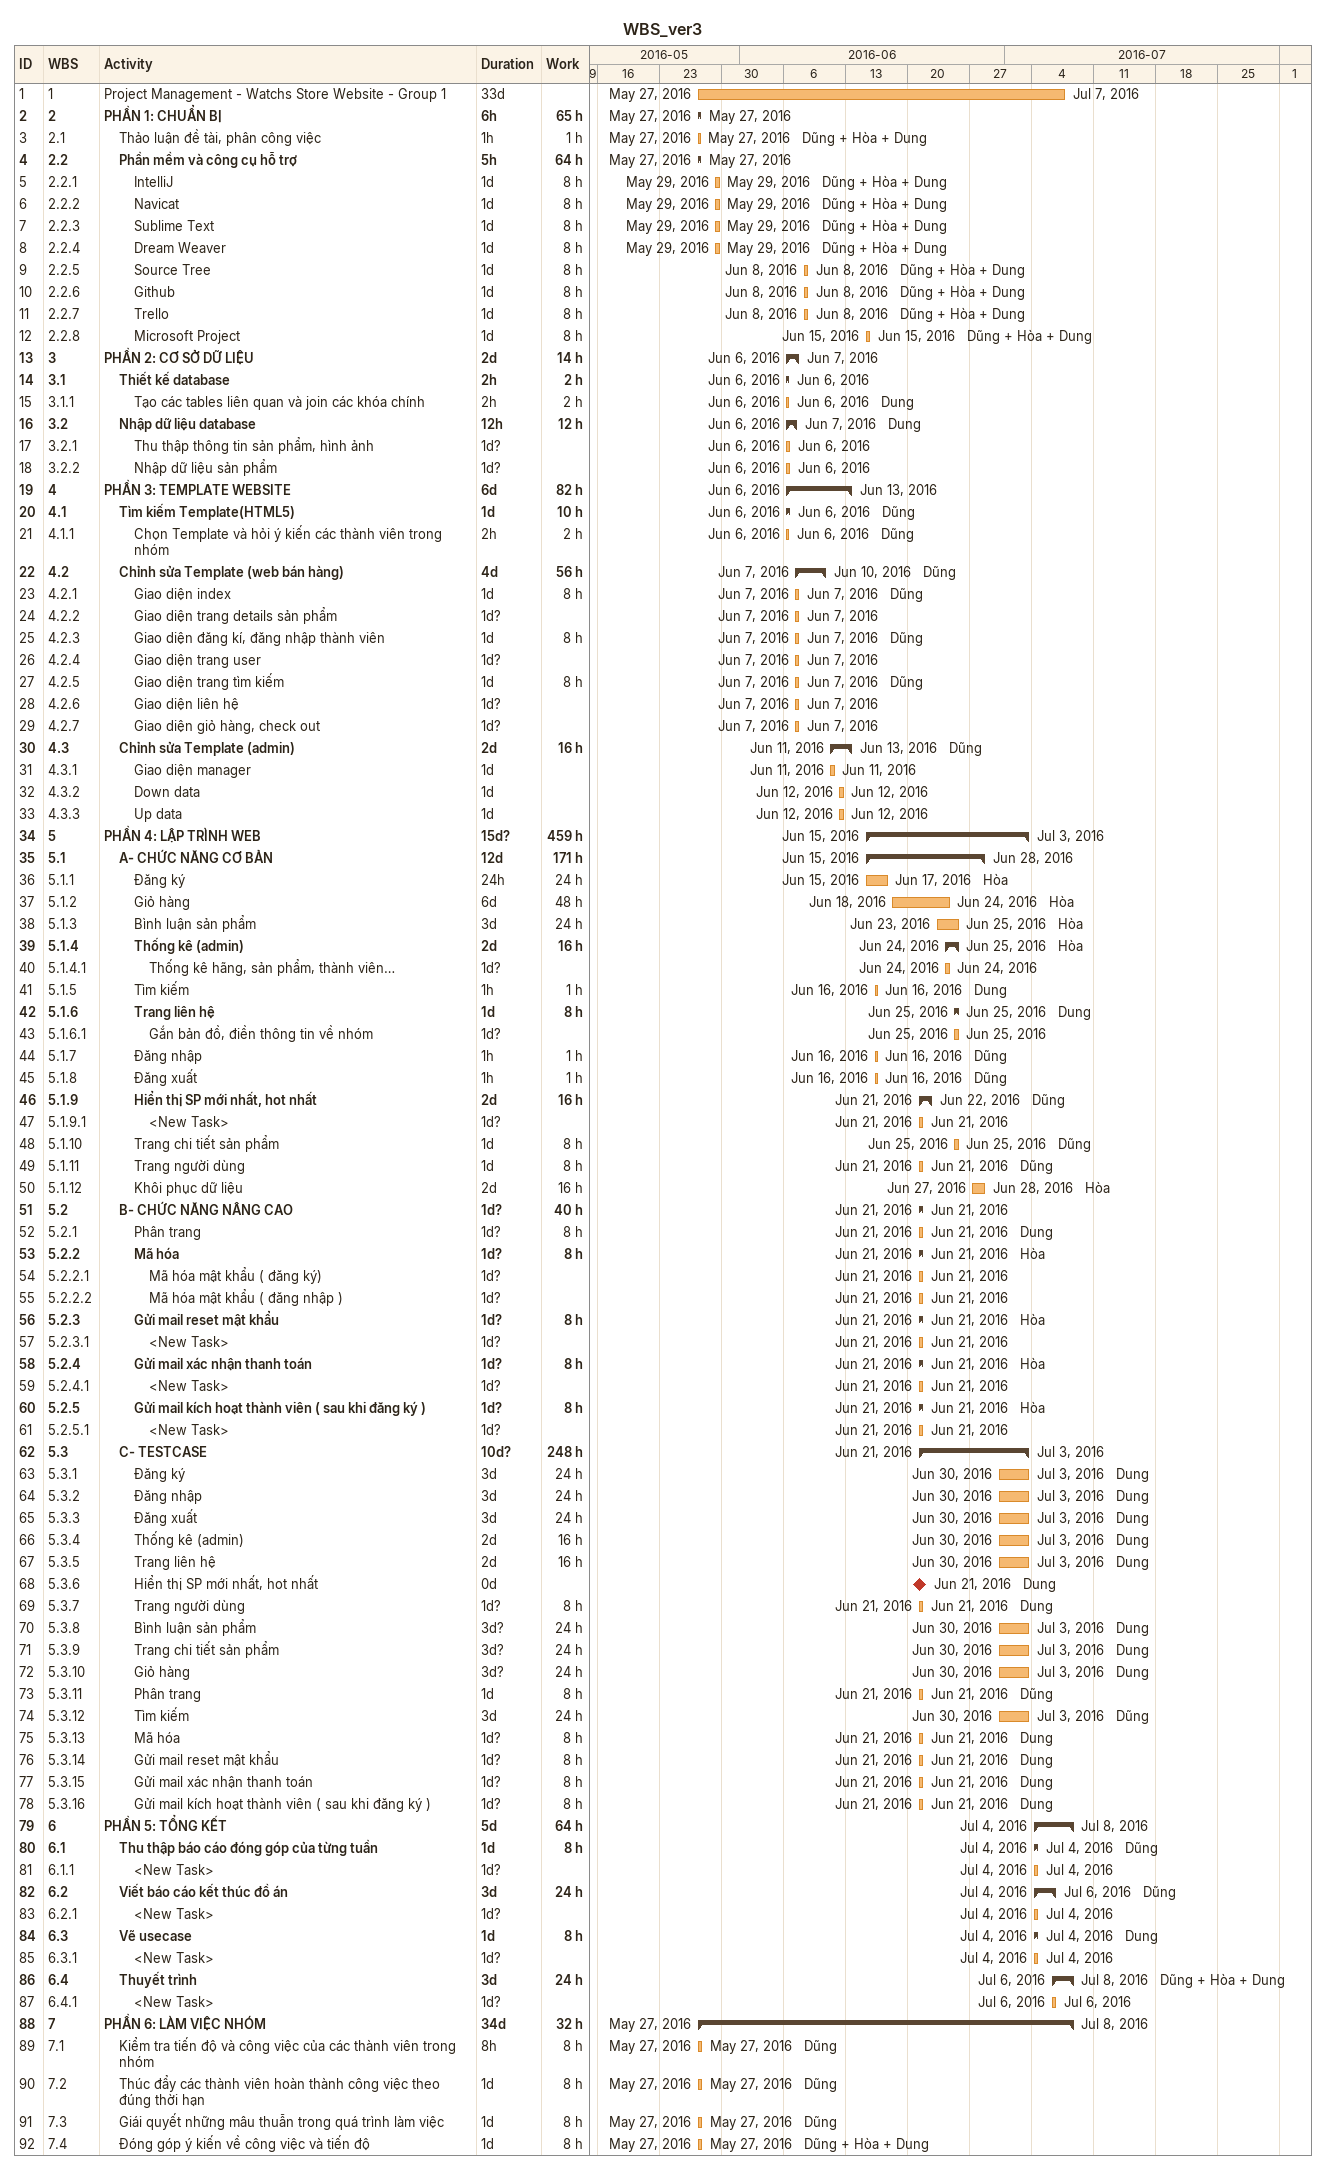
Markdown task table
WBS_ver3

| ID | WBS | Task | Duration | Start | Finish | Resources | Work (h) |
|---|---|---|---|---|---|---|---|
| 1 | 1 | Project Management - Watchs Store Website - Group 1 | 33d | 2016-05-27 | 2016-07-07 |  |  |
| 2 | 2 | **PHẦN 1: CHUẨN BỊ** | 6h | 2016-05-27 | 2016-05-27 |  | 65 |
| 3 | 2.1 | Thảo luận đề tài, phân công việc | 1h | 2016-05-27 | 2016-05-27 | Dũng + Hòa + Dung | 1 |
| 4 | 2.2 | **Phần mềm và công cụ hỗ trợ** | 5h | 2016-05-27 | 2016-05-27 |  | 64 |
| 5 | 2.2.1 | IntelliJ | 1d | 2016-05-29 | 2016-05-29 | Dũng + Hòa + Dung | 8 |
| 6 | 2.2.2 | Navicat | 1d | 2016-05-29 | 2016-05-29 | Dũng + Hòa + Dung | 8 |
| 7 | 2.2.3 | Sublime Text | 1d | 2016-05-29 | 2016-05-29 | Dũng + Hòa + Dung | 8 |
| 8 | 2.2.4 | Dream Weaver | 1d | 2016-05-29 | 2016-05-29 | Dũng + Hòa + Dung | 8 |
| 9 | 2.2.5 | Source Tree | 1d | 2016-06-08 | 2016-06-08 | Dũng + Hòa + Dung | 8 |
| 10 | 2.2.6 | Github | 1d | 2016-06-08 | 2016-06-08 | Dũng + Hòa + Dung | 8 |
| 11 | 2.2.7 | Trello | 1d | 2016-06-08 | 2016-06-08 | Dũng + Hòa + Dung | 8 |
| 12 | 2.2.8 | Microsoft Project | 1d | 2016-06-15 | 2016-06-15 | Dũng + Hòa + Dung | 8 |
| 13 | 3 | **PHẦN 2: CƠ SỞ DỮ LIỆU** | 2d | 2016-06-06 | 2016-06-07 |  | 14 |
| 14 | 3.1 | **Thiết kế database** | 2h | 2016-06-06 | 2016-06-06 |  | 2 |
| 15 | 3.1.1 | Tạo các tables liên quan và join các khóa chính | 2h | 2016-06-06 | 2016-06-06 | Dung | 2 |
| 16 | 3.2 | **Nhập dữ liệu database** | 12h | 2016-06-06 | 2016-06-07 | Dung | 12 |
| 17 | 3.2.1 | Thu thập thông tin sản phẩm, hình ảnh | 1d? | 2016-06-06 | 2016-06-06 |  |  |
| 18 | 3.2.2 | Nhập dữ liệu sản phẩm | 1d? | 2016-06-06 | 2016-06-06 |  |  |
| 19 | 4 | **PHẦN 3: TEMPLATE WEBSITE** | 6d | 2016-06-06 | 2016-06-13 |  | 82 |
| 20 | 4.1 | **Tìm kiếm Template(HTML5)** | 1d | 2016-06-06 | 2016-06-06 | Dũng | 10 |
| 21 | 4.1.1 | Chọn Template và hỏi ý kiến các thành viên trong nhóm | 2h | 2016-06-06 | 2016-06-06 | Dũng | 2 |
| 22 | 4.2 | **Chỉnh sửa Template (web bán hàng)** | 4d | 2016-06-07 | 2016-06-10 | Dũng | 56 |
| 23 | 4.2.1 | Giao diện index | 1d | 2016-06-07 | 2016-06-07 | Dũng | 8 |
| 24 | 4.2.2 | Giao diện trang details sản phẩm | 1d? | 2016-06-07 | 2016-06-07 |  |  |
| 25 | 4.2.3 | Giao diện đăng kí, đăng nhập thành viên | 1d | 2016-06-07 | 2016-06-07 | Dũng | 8 |
| 26 | 4.2.4 | Giao diện trang user | 1d? | 2016-06-07 | 2016-06-07 |  |  |
| 27 | 4.2.5 | Giao diện trang tìm kiếm | 1d | 2016-06-07 | 2016-06-07 | Dũng | 8 |
| 28 | 4.2.6 | Giao diện liên hệ | 1d? | 2016-06-07 | 2016-06-07 |  |  |
| 29 | 4.2.7 | Giao diện giỏ hàng, check out | 1d? | 2016-06-07 | 2016-06-07 |  |  |
| 30 | 4.3 | **Chỉnh sửa Template (admin)** | 2d | 2016-06-11 | 2016-06-13 | Dũng | 16 |
| 31 | 4.3.1 | Giao diện manager | 1d | 2016-06-11 | 2016-06-11 |  |  |
| 32 | 4.3.2 | Down data | 1d | 2016-06-12 | 2016-06-12 |  |  |
| 33 | 4.3.3 | Up data | 1d | 2016-06-12 | 2016-06-12 |  |  |
| 34 | 5 | **PHẦN 4: LẬP TRÌNH WEB** | 15d? | 2016-06-15 | 2016-07-03 |  | 459 |
| 35 | 5.1 | **A- CHỨC NĂNG CƠ BẢN** | 12d | 2016-06-15 | 2016-06-28 |  | 171 |
| 36 | 5.1.1 | Đăng ký | 24h | 2016-06-15 | 2016-06-17 | Hòa | 24 |
| 37 | 5.1.2 | Giỏ hàng | 6d | 2016-06-18 | 2016-06-24 | Hòa | 48 |
| 38 | 5.1.3 | Bình luận sản phẩm | 3d | 2016-06-23 | 2016-06-25 | Hòa | 24 |
| 39 | 5.1.4 | **Thống kê (admin)** | 2d | 2016-06-24 | 2016-06-25 | Hòa | 16 |
| 40 | 5.1.4.1 | Thống kê hãng, sản phẩm, thành viên… | 1d? | 2016-06-24 | 2016-06-24 |  |  |
| 41 | 5.1.5 | Tìm kiếm | 1h | 2016-06-16 | 2016-06-16 | Dung | 1 |
| 42 | 5.1.6 | **Trang liên hệ** | 1d | 2016-06-25 | 2016-06-25 | Dung | 8 |
| 43 | 5.1.6.1 | Gắn bản đồ, điền thông tin về nhóm | 1d? | 2016-06-25 | 2016-06-25 |  |  |
| 44 | 5.1.7 | Đăng nhập | 1h | 2016-06-16 | 2016-06-16 | Dũng | 1 |
| 45 | 5.1.8 | Đăng xuất | 1h | 2016-06-16 | 2016-06-16 | Dũng | 1 |
| 46 | 5.1.9 | **Hiển thị SP mới nhất, hot nhất** | 2d | 2016-06-21 | 2016-06-22 | Dũng | 16 |
| 47 | 5.1.9.1 | <New Task> | 1d? | 2016-06-21 | 2016-06-21 |  |  |
| 48 | 5.1.10 | Trang chi tiết sản phẩm | 1d | 2016-06-25 | 2016-06-25 | Dũng | 8 |
| 49 | 5.1.11 | Trang người dùng | 1d | 2016-06-21 | 2016-06-21 | Dũng | 8 |
| 50 | 5.1.12 | Khôi phục dữ liệu | 2d | 2016-06-27 | 2016-06-28 | Hòa | 16 |
| 51 | 5.2 | **B- CHỨC NĂNG NÂNG CAO** | 1d? | 2016-06-21 | 2016-06-21 |  | 40 |
| 52 | 5.2.1 | Phân trang | 1d? | 2016-06-21 | 2016-06-21 | Dung | 8 |
| 53 | 5.2.2 | **Mã hóa** | 1d? | 2016-06-21 | 2016-06-21 | Hòa | 8 |
| 54 | 5.2.2.1 | Mã hóa mật khẩu ( đăng ký) | 1d? | 2016-06-21 | 2016-06-21 |  |  |
| 55 | 5.2.2.2 | Mã hóa mật khẩu ( đăng nhập ) | 1d? | 2016-06-21 | 2016-06-21 |  |  |
| 56 | 5.2.3 | **Gửi mail reset mật khẩu** | 1d? | 2016-06-21 | 2016-06-21 | Hòa | 8 |
| 57 | 5.2.3.1 | <New Task> | 1d? | 2016-06-21 | 2016-06-21 |  |  |
| 58 | 5.2.4 | **Gửi mail xác nhận thanh toán** | 1d? | 2016-06-21 | 2016-06-21 | Hòa | 8 |
| 59 | 5.2.4.1 | <New Task> | 1d? | 2016-06-21 | 2016-06-21 |  |  |
| 60 | 5.2.5 | **Gửi mail kích hoạt thành viên ( sau khi đăng ký )** | 1d? | 2016-06-21 | 2016-06-21 | Hòa | 8 |
| 61 | 5.2.5.1 | <New Task> | 1d? | 2016-06-21 | 2016-06-21 |  |  |
| 62 | 5.3 | **C- TESTCASE** | 10d? | 2016-06-21 | 2016-07-03 |  | 248 |
| 63 | 5.3.1 | Đăng ký | 3d | 2016-06-30 | 2016-07-03 | Dung | 24 |
| 64 | 5.3.2 | Đăng nhập | 3d | 2016-06-30 | 2016-07-03 | Dung | 24 |
| 65 | 5.3.3 | Đăng xuất | 3d | 2016-06-30 | 2016-07-03 | Dung | 24 |
| 66 | 5.3.4 | Thống kê (admin) | 2d | 2016-06-30 | 2016-07-03 | Dung | 16 |
| 67 | 5.3.5 | Trang liên hệ | 2d | 2016-06-30 | 2016-07-03 | Dung | 16 |
| 68 | 5.3.6 | Hiển thị SP mới nhất, hot nhất | 0d | 2016-06-21 | 2016-06-21 | Dung |  |
| 69 | 5.3.7 | Trang người dùng | 1d? | 2016-06-21 | 2016-06-21 | Dung | 8 |
| 70 | 5.3.8 | Bình luận sản phẩm | 3d? | 2016-06-30 | 2016-07-03 | Dung | 24 |
| 71 | 5.3.9 | Trang chi tiết sản phẩm | 3d? | 2016-06-30 | 2016-07-03 | Dung | 24 |
| 72 | 5.3.10 | Giỏ hàng | 3d? | 2016-06-30 | 2016-07-03 | Dung | 24 |
| 73 | 5.3.11 | Phân trang | 1d | 2016-06-21 | 2016-06-21 | Dũng | 8 |
| 74 | 5.3.12 | Tìm kiếm | 3d | 2016-06-30 | 2016-07-03 | Dũng | 24 |
| 75 | 5.3.13 | Mã hóa | 1d? | 2016-06-21 | 2016-06-21 | Dung | 8 |
| 76 | 5.3.14 | Gửi mail reset mật khẩu | 1d? | 2016-06-21 | 2016-06-21 | Dung | 8 |
| 77 | 5.3.15 | Gửi mail xác nhận thanh toán | 1d? | 2016-06-21 | 2016-06-21 | Dung | 8 |
| 78 | 5.3.16 | Gửi mail kích hoạt thành viên ( sau khi đăng ký ) | 1d? | 2016-06-21 | 2016-06-21 | Dung | 8 |
| 79 | 6 | **PHẦN 5: TỔNG KẾT** | 5d | 2016-07-04 | 2016-07-08 |  | 64 |
| 80 | 6.1 | **Thu thập báo cáo đóng góp của từng tuần** | 1d | 2016-07-04 | 2016-07-04 | Dũng | 8 |
| 81 | 6.1.1 | <New Task> | 1d? | 2016-07-04 | 2016-07-04 |  |  |
| 82 | 6.2 | **Viết báo cáo kết thúc đồ án** | 3d | 2016-07-04 | 2016-07-06 | Dũng | 24 |
| 83 | 6.2.1 | <New Task> | 1d? | 2016-07-04 | 2016-07-04 |  |  |
| 84 | 6.3 | **Vẽ usecase** | 1d | 2016-07-04 | 2016-07-04 | Dung | 8 |
| 85 | 6.3.1 | <New Task> | 1d? | 2016-07-04 | 2016-07-04 |  |  |
| 86 | 6.4 | **Thuyết trình** | 3d | 2016-07-06 | 2016-07-08 | Dũng + Hòa + Dung | 24 |
| 87 | 6.4.1 | <New Task> | 1d? | 2016-07-06 | 2016-07-06 |  |  |
| 88 | 7 | **PHẦN 6: LÀM VIỆC NHÓM** | 34d | 2016-05-27 | 2016-07-08 |  | 32 |
| 89 | 7.1 | Kiểm tra tiến độ và công việc của các thành viên trong nhóm | 8h | 2016-05-27 | 2016-05-27 | Dũng | 8 |
| 90 | 7.2 | Thúc đẩy các thành viên hoàn thành công việc theo đúng thời hạn | 1d | 2016-05-27 | 2016-05-27 | Dũng | 8 |
| 91 | 7.3 | Giái quyết những mâu thuẫn trong quá trình làm việc | 1d | 2016-05-27 | 2016-05-27 | Dũng | 8 |
| 92 | 7.4 | Đóng góp ý kiến về công việc và tiến độ | 1d | 2016-05-27 | 2016-05-27 | Dũng + Hòa + Dung | 8 |
